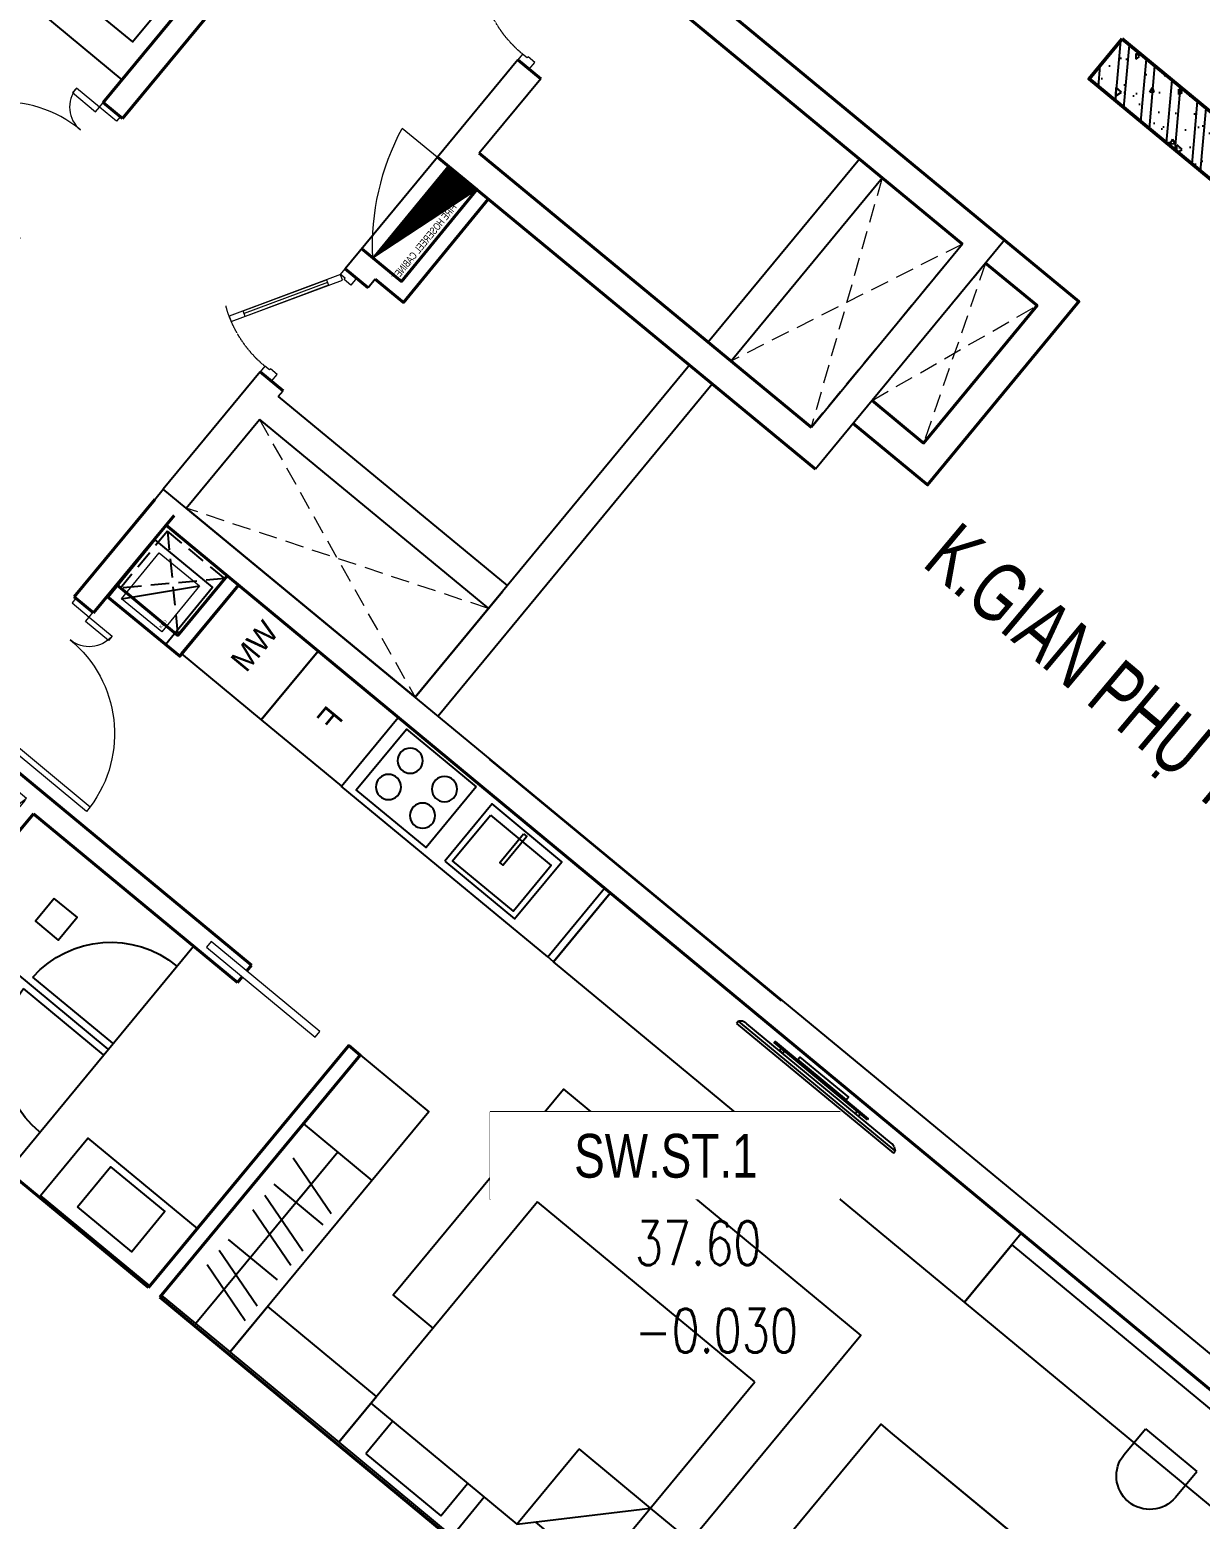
# Model space of a CAD drawing. Header units: millimetres. Extents: x -361679452 to 361242511, y -278557090 to 278849308.
# Drawn here: x -94148 to -86267, y 89985 to 100014 of the extents above; entities that cross this region are included whole.
import ezdxf
from ezdxf.enums import TextEntityAlignment as Align
from ezdxf.xclip import XClip

# ---------------------------------------------------------------- set-up
doc = ezdxf.new("R2010")
doc.units = ezdxf.units.MM
doc.header["$MEASUREMENT"] = 0
doc.header["$XCLIPFRAME"] = 0
doc.set_wipeout_variables(frame=1)
doc.linetypes.add('HIDDEN', pattern=[0.375, 0.25, -0.125])
doc.linetypes.add('Xref_NT1+NT2_MBDV Cot vach_220729$0$HIDDEN', pattern=[0.375, 0.25, -0.125])
for name, color, linetype in [('A-ANNO-ROOM', 50, 'Continuous'), ('A-DRAIN', 251, 'Continuous'), ('A-FLOR-STRS', 1, 'Continuous'), ('A-FURNITURE', 251, 'Continuous'), ('A-UNIT', 1, 'Continuous'), ('KT-Net manh', 139, 'Continuous'), ('KT-Text', 7, 'Continuous'), ('KT-Tuong', 1, 'Continuous'), ('MEP-M-DUCT-15', 6, 'Continuous'), ('MEP-M-DUCT-25', 7, 'Continuous'), ('SPE-MEP-General', 170, 'Continuous'), ('trục hút mùi', 21, 'Continuous')]:
    doc.layers.add(name, color=color, linetype=linetype)
for name, color, linetype, lineweight in [('KT-Chuviet', 255, 'Continuous', 15), ('KT-lomo nuoc', 3, 'HIDDEN', 5), ('KT-Net cat', 1, 'Continuous', 40), ('KT-Net cot', 2, 'Continuous', 50), ('KT-Net cua', 87, 'Continuous', 9), ('KT-Net thay', 7, 'Continuous', 15), ('KT-Net truc', 18, 'Continuous', 15), ('SPE-MEP-Fire', 10, 'Continuous', 0), ('SPE-MEP-HVAC', 140, 'Continuous', 0), ('SPE-MEP-M-WALL OPENING', 81, 'Continuous', 0), ('Xref_NT1+NT2_MBDV Cot vach_220729$0$CUA', 37, 'Continuous', 13)]:
    doc.layers.add(name, color=color, linetype=linetype, lineweight=lineweight)
doc.styles.add('220126_HDN_HBA typical plan$0$210902_YS plan 330pm ver13$0$01 Level 1$0$CENTURY GOTHIC', font='GOTHIC.TTF')
doc.styles.add('220126_HDN_HBA typical plan$0$211210_HDN_HBA_TYPICAL PLAN CORE OPT 1$0$HBA-Text', font='GOTHIC.TTF')
doc.styles.add('Arial', font='arial.ttf', dxfattribs={"width": 0.7})
doc.styles.add('font unicode ccu', font='arial.ttf')
doc.styles.add('ROMANS', font='ROMANS.SHX')
doc.styles.get("Standard").update_dxf_attribs({"font": 'arial.ttf'})

# ---------------------------------------------------------------- blocks, each defined once
blk = doc.blocks.new('*U28')
at = {"color": 0}
for points in [[(-1100, -150), (-1100, 0), (-1060, 0), (-1060, -150)], [(-40, -150), (-40, 0), (0, 0), (0, -150)], [(-1020, -150), (-1060, -150), (-1060, -350.9565185792744), (-1020, -350.9565185792744)], [(-40, -150), (-80, -150), (-80, -970), (-40, -970)]]:
    blk.add_lwpolyline(points, close=True, dxfattribs=at)
for centre, radius, start, end in [((-1060.538708044109, -150.4191404617477), 200.5381016879552, 270.1539145637665, 0.05069369801717966), ((-41.53932015914406, -152.4398411269907), 818.4643164306439, 179.8292010983319, 267.3066065333389)]:
    blk.add_arc(centre, radius, start, end, dxfattribs=at)
blk = doc.blocks.new('Condo-1BR')
at = {"layer": 'A-FURNITURE'}
for points in [[(2149.485901046683, -169.2608531813312), (3298.686467927044, -169.2642823444912), (3298.686467925349, -869.2642823445785), (2149.485901050342, -869.2608531832229)], [(2390.506076283476, -806.382895509043), (2390.506076289195, -276.3828955109057), (3000.506076287202, -276.3828955072386), (3000.506076287202, -806.3828955091594)]]:
    blk.add_lwpolyline(points, close=True, dxfattribs=at)
at = {"layer": 'KT-Net cat'}
for p, q in [((1950.067572653672, -169.3454023289378, -4.846184115948006e-09), (1950.067573193628, 0.6545980483351741)), ((1950.067573193628, 0.6545980483351741, -4.846184127220367e-09), (6398.946328710939, 0.3581832732306793, -4.721199661709238e-09)), ((1950.067572653672, -169.3454023289378, -4.846184115839586e-09), (4098.686470344386, -169.4885580368282, -4.846183948420013e-09))]:
    blk.add_line(p, q, dxfattribs=at)
at = {"layer": 'KT-Net cua', "xscale": -0.9999999999999996}
blk.add_blockref('*U28', (850.301127028084, -19.27194143188535), dxfattribs=at)
blk = doc.blocks.new('BEDH-1')
for p, q in [((475, -1.054711873393899e-13), (-475, 1.054711873393899e-13)), ((-475, 1.054711873393899e-13), (-475.0000000000002, -1050)), ((-381.8394731497392, -27.72451273631296), (-381.8394731497393, -215.2726866770535)), ((-20.94842891092413, -27.72451273631304), (-381.8394731497392, -27.72451273631296)), ((-20.94842891092416, -169.6087834425271), (-20.94842891092413, -27.72451273631304)), ((379.7956140944734, -27.72451273631313), (52.11540216114371, -27.72451273631306)), ((52.11540216114371, -27.72451273631306), (52.11540216114368, -169.6087834425271)), ((379.7956140944734, -169.6087834425271), (379.7956140944734, -27.72451273631313)), ((474.9999999999998, -1050), (475, -1.054711873393899e-13)), ((-162.6479800441303, -169.608783442527), (-475.0000000000001, -498.4003835124894)), ((474.9999999999999, -169.6087834425272), (-162.6479800441303, -169.608783442527)), ((-162.6479800441303, -169.608783442527), (-162.6479800441303, -498.4003835124894)), ((-206.9290897110478, -215.2726866770535), (-381.8394731497393, -215.2726866770535)), ((-475.0000000000001, -498.4003835124894), (-162.6479800441303, -498.4003835124894)), ((-475.0000000000002, -1050), (474.9999999999998, -1050))]:
    blk.add_line(p, q)
blk = doc.blocks.new('weqwq333')
blk.add_wipeout([(789.9991194265974, -3.254973069968852e-07), (789.9999072943253, 22.459753119357448), (747.0709751061902, 22.459753119357444), (747.4999072943253, 24.95975311935699), (747.0709751061902, 27.459753119356876), (995.9999072943253, 27.45975311935689), (995.9999072943253, 37.459753119357), (930.999907294326, 37.459753119357), (930.999907294326, 57.459753119357), (1231.8664491169725, 57.459753118988104), (1249.7089296661925, 59.06439810742923), (1266.9787932754527, 63.82683536194902), (1278.4893502848695, 73.1432942404494), (1289.9999072942878, 82.4597531189515), (1289.9999072941914, 102.45975311891728), (-160.00009270580904, 102.45975311950394), (-160.00009270581904, 82.45975311947211), (-148.48953569637888, 73.14329424100924), (-136.9789786872534, 63.826835362552735), (-119.70911507775418, 59.06439810790778), (-101.86663452839275, 57.4597531194338), (198.99990729432534, 57.45975311935696), (198.99990729432534, 37.45975311935696), (133.99990729432488, 37.459753119356954), (133.99990729432488, 27.459753119356844), (382.9288394824605, 27.459753119358677), (382.9288394824605, 22.459753119357426), (339.9999072943251, 22.459753119357423), (339.9991199803412, 0.015785265669614107)]).dxf.layer = 'A-DRAIN'
at = {"layer": 'A-DRAIN'}
for p, q in [((-160.0000927059446, 102.4597531193867), (-160.0000927057117, 82.45975311938673)), ((1289.999907294055, 102.4597531189211), (-160.0000927059446, 102.4597531193867)), ((-160.0000927059446, 102.4597531193867), (-160.0000927057117, 82.45975311938673)), ((-160.0000927057117, 82.45975311938673), (1289.999907294055, 82.45975311892107)), ((-136.9789786871988, 63.8268353624735), (-160.0000927057117, 82.45975311938673)), ((-101.8666345283855, 57.45975311938673), (1231.866449116962, 57.45975311892107)), ((1266.97879327531, 63.82683536177501), (1289.999907294055, 82.45975311892107)), ((1289.999907294055, 82.45975311892107), (1289.999907294055, 102.4597531189211)), ((1289.999907294055, 82.45975311892107), (1289.999907294055, 102.4597531189211))]:
    blk.add_line(p, q, dxfattribs=at)
for points in [[(133.9999072942883, 37.4597531191539), (995.9999072942883, 37.4597531191539), (995.9999072945211, 27.45975311938673), (133.9999072945211, 27.45975311938673)], [(198.9999072942883, 57.45975311938673), (228.9999072940554, 57.45975311938673), (228.9999072942883, 37.45975311938673), (198.9999072942883, 37.4597531191539)], [(339.9999072942883, 22.4597531191539), (789.9999072942883, 22.4597531191539), (789.9991194263566, -3.254972398281097e-07), (339.9991199802607, 0.01578526548109949)], [(930.9999072942883, 57.4597531191539), (900.9999072945211, 57.4597531191539), (900.9999072942883, 37.45975311938673), (930.9999072945211, 37.4597531191539)]]:
    blk.add_lwpolyline(points, close=True, dxfattribs=at)
for centre, radius, start, end in [((-101.8666345283855, 157.4597531193867), 99.99999999999999, 249.4439547730391, 270), ((389.9999072940554, 24.9597531191539), 7.499999999999999, 160.5287793647328, 199.4712206352672), ((389.9999072940554, 24.9597531191539), 7.499999999999999, 340.5287793647328, 19.47122063526717), ((739.9999072945211, 24.9597531191539), 7.499999999999999, 160.5287793647328, 199.4712206352672), ((739.9999072945211, 24.9597531191539), 7.499999999999999, 340.5287793647328, 19.47122063526717), ((1231.866449116962, 157.4597531189211), 99.99999999999999, 270, 290.5560452225344)]:
    blk.add_arc(centre, radius, start, end, dxfattribs=at)
blk = doc.blocks.new('CH1')
for p, q in [((-199.1923941123823, -400.6439509161501), (-199.1923941123823, -600.6426498184956)), ((200.805524143012, -400.6439509161501), (200.805524143012, -600.6426498184956)), ((-199.1923941123823, -600.6426498184956), (200.805524143012, -600.6426498184956))]:
    blk.add_line(p, q)
blk.add_arc((0.8065650153148454, -399.9986989023673), 200, 0.1848514058012216, 180.1848514058012)
blk = doc.blocks.new('*U260')
at = {"layer": 'KT-lomo nuoc', "ltscale": 500}
for p, q in [((286.531546143035, 346.9624591125144), (1552.838270031252, -1282.353299169707)), ((1839.369816174288, -935.3815430048529), (1.734723475976807e-18, -0.009297052340116354))]:
    blk.add_line(p, q, dxfattribs=at)
blk.add_lwpolyline([(286.531546143035, 346.9624591125144), (1839.369816174288, -935.3815430048529), (1552.838270031252, -1282.353299169707), (1.734723475976807e-18, -0.009297052340116354)], close=True, dxfattribs=at)
blk = doc.blocks.new('Condo-Studio')
at = {"layer": 'A-FURNITURE'}
for p, q in [((3149.853309312318, -2123.582200206642, -0.07462600999380702), (3149.876082952956, -724.3200364990626, -8.360970926702388e-07)), ((3099.974599087093, -2122.90058014536, -0.01758431142098188), (3099.962856286736, -1423.347151255351, -0.01758431142098188)), ((3199.974599070271, -2122.898901529727, -0.01757970001692999), (3199.962856271776, -1423.345472641377, -0.01757970001692998)), ((784.8619641694306, -4006.538761003758, 0.05479320885692822), (784.8597109131726, -2202.364957590034, -0.04131056441501638)), ((4214.708270627619, -2126.067855971283, -0.004455071308115501), (2249.881629637929, -2123.552123872505, -0.04608683123366587)), ((2698.544354278601, -4056.540972458257, 0.05479021183692891), (2698.544354276782, -3455.742602704209, 0.05479021183692884)), ((2919.421419026351, -3549.299491496931, -0.09507556690104281), (3044.895112471676, -3986.193647878332, -0.0950755669010427)), ((3140.096466297305, -3562.278156560089, -0.09507556690104278), (3140.093671329282, -3990.516728757066, -0.09507556690104284)), ((3235.283095233163, -3562.278777809843, -0.09507556690104274), (3360.756788676509, -3999.172934202536, -0.09507556690104288)), ((3360.759640136682, -3562.279596755339, -0.09507556690104282), (3486.233333583986, -3999.173753155512, -0.09507556690104284)), ((3622.055470393992, -3562.28130215226, -0.09507556690104281), (3622.052675426027, -3990.519874351216, -0.09507556690104277)), ((3717.242099333561, -3562.281923407631, -0.09507556690104282), (3842.715792777023, -3999.176079791068, -0.09507556690104284)), ((3842.718644244603, -3562.282742338255, -0.09507556690104278), (3968.192337680556, -3999.176898738369, -0.09507556690104271)), ((2698.544354274817, -3756.141787579341, 0.05479021183692888), (4196.81323330479, -3756.555850990262, 0.05479021183692889)), ((2698.544354276753, -3756.547253599565, 0.0547902118369611), (3100.749274510969, -3756.548697343213, 0.05479021183692889))]:
    blk.add_line(p, q, dxfattribs=at)
for points, elevation in [([(184.9015946231732, -802.3648387362191), (784.6043185832161, -802.3640897029254), (784.6043185833908, -1502.364089703013), (184.9015946213833, -1502.364838736277)], 2.467791300475583e-08), ([(2599.882937895315, -1196.194278490148), (2799.882937895431, -1196.194278484676), (2799.882937893583, -1396.194278484501), (2599.882937893642, -1396.194278482726)], 0.008810874734167405), ([(184.8963669318102, -1502.364838698879), (784.6043185833908, -1502.364089703013), (784.6043185832889, -2202.364089710289), (184.8963669281286, -2202.364838693466)], 2.467791307414477e-08), ([(4196.815191308116, -3456.556013988389), (2098.520004658457, -3456.54167077638), (2098.516088646392, -4056.541344776168), (4196.811275303487, -4056.555687984568)], 0.05479021183692889), ([(784.8619641618636, -4056.538760998228), (784.8619641694306, -4006.538761003758), (184.8814281645675, -4006.548091086268), (184.8814281627049, -4056.548091082484)], 0.05479320885692825), ([(784.8680508895261, -4056.543325797596), (184.8814302120802, -4056.543325790029), (184.7450057984308, -7650.003156028164), (784.7316264761096, -7650.003156033694)], 2.396716748913245e-08), ([(4198.616934517347, -5006.573315316986), (3798.616934511773, -5006.571256347059), (3798.618995161617, -4056.553432788845), (4198.618995159769, -4056.555491767998)], 0.05479021183692889), ([(784.7316264761096, -7650.003156033694), (284.63384943184, -7650.003902010998), (284.6338494320146, -9800.000634000258), (784.7316264742033, -9799.999888018821)], 2.39671674891324e-08)]:
    blk.add_lwpolyline(points, close=True, dxfattribs=dict(at, elevation=elevation))
at = {"layer": 'A-FURNITURE', "ltscale": 5, "elevation": 2.396716748913253e-08}
for points in [[(209.3309822999938, -2905.76367364591), (739.330982301871, -2905.763673644164), (739.3309822982621, -2295.763673656969), (209.3309822963267, -2295.763673649693)], [(730.1897183234171, -3061.54284095153), (730.1897183216272, -3671.542840951734), (230.189718321569, -3671.542840957176), (230.1897183234316, -3061.542840955342)], [(295.1897183196336, -3100.542840951588), (295.1897183196918, -3632.542840949667), (695.1897183251633, -3632.542840955372), (695.1897183234316, -3100.54284095706)], [(250.1897183253961, -3351.542840951646), (250.1897183214962, -3381.542840953276), (500.1897183252215, -3381.542840949784), (500.189718321438, -3351.542840947921)]]:
    blk.add_lwpolyline(points, close=True, dxfattribs=at)
at = {"layer": 'A-FURNITURE'}
for points in [[(4199.556455707257, -2401.119672759902), (3700.553806239862, -2400.306200755236), (3699.330607945353, -3355.643459654908), (4198.333257407204, -3356.456931661465)], [(4100.26388486308, -2640.949573866674), (3750.264206422616, -2640.475048521039), (3749.620207756953, -3115.47461187985), (4099.619886197258, -3115.94913720843)]]:
    blk.add_lwpolyline(points, close=True, dxfattribs=at)
at = {"layer": 'A-FURNITURE', "elevation": 0.05479021183692889}
blk.add_lwpolyline([(3201.802626106793, -5006.566883336811), (3201.802624979936, -4656.566883335006), (1401.802624978088, -4656.56689007036), (1401.802633311606, -7256.566889971611), (3201.802633315331, -7256.566883238178), (3201.802632193902, -6906.566883336724)], dxfattribs=at)
at = {"layer": 'A-FURNITURE'}
for points in [[(3480.068572385258, -7992.924844723195), (3479.916138362088, -7741.04364051501), (1777.874456634752, -7741.449051234929), (1777.874461762628, -7840.514148186892), (1778.026227168745, -9599.700357226771)], [(3480.068572385185, -9502.287234926538), (3479.916138358304, -9754.168439136876), (1777.87445663465, -9753.763028418616), (1777.874461764433, -9654.697931466711), (1778.026227165035, -7895.511722428666)]]:
    blk.add_lwpolyline(points, dxfattribs=at)
at = {"layer": 'A-FURNITURE', "ltscale": 5}
for centre in [(357.4951229197388, -2450.763673645706, 0.03148811856549062), (587.4951229160281, -2450.76367364754, 0.03148811856549062), (357.4951229196224, -2750.763673645677, 0.03148811856549064), (589.3309823001248, -2750.763673647714, 0.0314881185654906)]:
    blk.add_circle(centre, 84.99999999999989, dxfattribs=at)
at = {"layer": 'A-FURNITURE'}
for centre, start, end in [((3124.974599891756, -2122.900160456193, -0.01758431142098186), 92.04767493952615, 180.0009617776801), ((3174.974599072367, -2122.899321178091, -0.01757970001692997), 0.0009617776800743215, 87.95424866658261)]:
    blk.add_arc(centre, 699.9999999999992, start, end, dxfattribs=at)
at = {"layer": 'KT-Net cat'}
for p, q in [((99.9613777083789, -3.94236908480525, 2.310388426476949e-07), (950.9219559742698, -3.948709985270398, -3.468833107420245e-08)), ((950.9219559742698, -3.948709985270398, -3.468833107418895e-08), (950.9206892256691, -173.9487099804974, -2.009237896979167e-08)), ((99.96011095985091, -173.9423690800322, 2.308403047293269e-07), (950.9206892257419, -173.9487099805265, -3.488686899257048e-08)), ((2100.90129676213, -173.9833418030175, 1.010203594046025e-08), (2099.802070688856, -2506.607214694319, 1.010203612240062e-08)), ((2249.74549242117, -2506.608331996977, 1.01020361106964e-08), (2250.585535483514, -723.98640696035, 1.010203597164742e-08)), ((2250.585535483514, -723.98640696035, 1.01020359716508e-08), (4214.722250214755, -724.0266260341159, 2.308463447160436e-07)), ((4214.722250214595, -724.0266260341159, -4.846220173972567e-09), (4214.702640082111, -3355.742903993756, -4.846220004796079e-09)), ((2099.802070688856, -2506.607214694319, -0.04132212397764142), (2149.884963638287, -2506.607587888488, -0.04132212397764146)), ((2199.884963641997, -2506.607960456633, -0.04132212397764141), (2249.74549242117, -2506.608331996977, -0.04132212397764141)), ((4214.70189493594, -3455.742903994222, -4.846219998367549e-09), (4214.652355512028, -10104.02574768651, -4.84621957099104e-09))]:
    blk.add_line(p, q, dxfattribs=at)
blk.add_lwpolyline([(4214.702640082111, -3355.742903993756), (2098.51841922447, -3355.742976370384), (2098.518046651449, -3455.742976361216), (4214.70189493594, -3455.742903994222)], dxfattribs=at)
at = {"layer": 'KT-Net cua', "elevation": -0.05136502226448283}
blk.add_lwpolyline([(2149.884963638374, -2195.08888201206), (2199.884963638403, -2195.088882013864), (2199.884963642143, -3145.08888201759), (2149.884963644049, -3145.088882011914)], close=True, dxfattribs=at)
at = {"layer": 'A-FURNITURE'}
for name, p, xscale, yscale, zscale, rotation in [('BEDH-1', (4198.609840361364, -5956.573641838768, 0.05479021183692884), -2, 2, 2, 269.9996115246306), ('CH1', (1341.052054219711, -9357.3517947059, 2.396716748913258e-08), 1.125005854937066, 1.125005854937066, 1.125005854937066, 270.0000001839287)]:
    blk.add_blockref(name, p, dxfattribs=dict(at, xscale=xscale, yscale=yscale, zscale=zscale, rotation=rotation))
at = {"layer": 'KT-lomo nuoc', "linetype": 'HIDDEN', "extrusion": (4.341341453518059e-13, -3.299269634177142e-18, -1), "xscale": -0.9999999999999997, "zscale": -0.9999999999999997, "rotation": 140.4492536752919}
blk.add_blockref('*U260', (-4214.730693638506, -174.0266260917124, -2.201188269903271e-07), dxfattribs=at)
at = {"layer": 'KT-Net cua'}
blk.add_blockref('*U28', (2050.920726755349, -18.91214699781267, -5.148662824768614e-09), dxfattribs=at)
at = {"layer": 'A-FURNITURE', "char_height": 149.9999999999998, "width": 310.863493460463, "attachment_point": 4, "style": '220126_HDN_HBA typical plan$0$210902_YS plan 330pm ver13$0$01 Level 1$0$CENTURY GOTHIC'}
for s, insert in [('WM', (252.9973308479596, -1150.359229739435, 0.03149109875143219)), ('F', (419.9282759651171, -1852.510103158478, 0.07280168713361604))]:
    blk.add_mtext(s, dxfattribs=dict(at, insert=insert))
at = {"layer": 'A-FURNITURE', "xscale": -0.9449999999999995, "yscale": 0.9449999999999995, "zscale": 0.9449999999999997, "rotation": 269.9977408054193}
blk.add_blockref('weqwq333', (220.9702799440195, -6490.484137210238, 0.05479023580409638), dxfattribs=at)
at = {"layer": 'KT-Net cat'}
blk.add_line((184.9103592452805, -173.9430020836298, 2.492790089292567e-08), (184.8363658395604, -10103.99572001945, 2.360592906961254e-08), dxfattribs=at)
blk = doc.blocks.new('*U100')
at = {"color": 0}
blk.add_lwpolyline([(-2.91038304567337e-11, 0), (399.9999999999709, -9.701276818911232e-12), (399.9999999999709, 349.9999999999903), (-2.91038304567337e-11, 350)], close=True, dxfattribs=at)
at = {"layer": 'MEP-M-DUCT-15'}
for points in [[(50, 50), (50, 299.9999999999709), (149.9999999999709, 200), (50, 50)], [(349.9999999999709, 299.9999999999612), (50, 299.9999999999709), (149.9999999999709, 200), (349.9999999999709, 299.9999999999612)]]:
    blk.add_solid(points, dxfattribs=at)
at = {"layer": 'MEP-M-DUCT-25'}
blk.add_line((-2.91038304567337e-11, -2.91038304567337e-11), (399.9999999999709, 349.9999999999612), dxfattribs=at)
blk = doc.blocks.new('A$C3AE13516')
at = {"layer": 'SPE-MEP-General'}
blk.add_lwpolyline([(1.164153218269348e-10, -499.9999999996919), (500.0000000001164, -499.9999999999097), (499.9999999998836, -2.551132638473064e-10), (0, 6.45741238258779e-11)], close=True, dxfattribs=at)
at = {"layer": 'SPE-MEP-M-WALL OPENING', "color": 1, "extrusion": (-1.429368098491632e-21, 0, -1), "zscale": -1, "rotation": 180.0104958576382}
blk.add_blockref('*U100', (-49.99989876055042, -76.76334756255255), dxfattribs=at)
at = {"layer": 'SPE-MEP-M-WALL OPENING', "color": 1, "insert": (64.64127082942287, -410.7896422147874, 1.163083540589582e-07), "char_height": 21.77335910446063, "attachment_point": 7, "rotation": 359.9790082847188}
blk.add_mtext_dynamic_manual_height_columns('KED', width=18.10155403055251, gutter_width=108866.7955223031, heights=[0], dxfattribs=at)
blk = doc.blocks.new('shaft-1')
at = {"layer": 'SPE-MEP-HVAC', "color": 1, "extrusion": (4.651570258340103e-07, -2.266808079980912e-15, 0.9999999999998919), "rotation": 0.2150540521202149}
blk.add_blockref('A$C3AE13516', (-105700.0058568934, 13330.35848195804, -0.03895714159747284), dxfattribs=at)
blk = doc.blocks.new('A$C21AF0CCA')
at = {"layer": 'A-ANNO-ROOM', "insert": (1197.56892258345, 814.6835720778872), "char_height": 600, "attachment_point": 2, "rotation": 0.10542954816276216, "style": '220126_HDN_HBA typical plan$0$211210_HDN_HBA_TYPICAL PLAN CORE OPT 1$0$HBA-Text'}
blk.add_mtext_dynamic_manual_height_columns('1-BR+', width=722857412.8743668, gutter_width=9765.624999999996, heights=[0], dxfattribs=at)
blk = doc.blocks.new('TAG CAO DO SAN')
at = {"layer": 'KT-Net thay', "flags": 128}
blk.add_lwpolyline([(1526701.778855525, -266095.2298759429), (1526701.778855525, -266566.6584041911), (1527644.63591202, -266566.6584041911), (1527644.63591202, -266095.2298759429)], close=True, dxfattribs=at)
blk.add_wipeout([(1526701.778855525, -266095.2298759429), (1527644.6359120198, -266095.2298759429), (1527644.6359120198, -266566.65840419114), (1526701.778855525, -266566.65840419114)]).dxf.layer = 'KT-Net thay'
for points in [[(1526701.778855525, -266330.9441400666), (1527644.63591202, -266330.9441400666)], [(1526701.778855525, -266566.6584041911), (1527644.63591202, -266566.6584041911)]]:
    blk.add_lwpolyline(points, dxfattribs=at)
at = {"layer": 'KT-Chuviet', "color": 31, "style": 'ROMANS', "width": 0.75}
blk.add_text('DTTT:', height=117.8571320618522, dxfattribs=at).set_placement((1526748.92170835, -266507.8139601254))
at = {"layer": 'KT-Chuviet', "color": 31, "style": 'font unicode ccu', "width": 0.75}
blk.add_attdef('TÊNPHÒNG', text='', height=117.85713, dxfattribs=at).set_placement((1527175.308820772, -266213.4467624734), align=Align.MIDDLE_CENTER)
at = {"layer": 'KT-Chuviet', "color": 31, "ltscale": 15, "style": 'ROMANS', "width": 0.75, "flags": 8}
blk.add_attdef('CAO-DO', (1527091.943339912, -266507.7298381611), '', height=117.8571320618522, dxfattribs=at)
blk = doc.blocks.new('*U226')
at = {"linetype": 'HIDDEN', "ltscale": 500}
for p, q in [((709.2444348701729, 312.4057163460511), (806.2083002478736, -1830.308219019801)), ((1515.452735118046, -1517.902502673749), (0, 0))]:
    blk.add_line(p, q, dxfattribs=at)
blk.add_lwpolyline([(709.2444348701729, 312.4057163460511), (1515.452735118046, -1517.902502673749), (806.2083002478736, -1830.308219019801), (0, 0)], close=True, dxfattribs=at)
blk = doc.blocks.new('*U248')
at = {"layer": 'KT-lomo nuoc', "ltscale": 500}
for p, q in [((286.5388147618744, 346.9712609546759), (925.2814880187102, -764.1128030840048)), ((1211.820302780585, -417.1322450769893), (1.734723475976807e-18, -0.009297052340116354))]:
    blk.add_line(p, q, dxfattribs=at)
blk.add_lwpolyline([(286.5388147618744, 346.9712609546759), (1211.820302780585, -417.1322450769893), (925.2814880187102, -764.1128030840048), (1.734723475976807e-18, -0.009297052340116354)], close=True, dxfattribs=at)
blk = doc.blocks.new('FIRE HOSEREEL CABINET')
at = {"layer": 'SPE-MEP-Fire', "extrusion": (7.458990896553683e-05, -1.842752180805232e-09, 0.9999999972181729)}
h = blk.add_hatch(dxfattribs=at)
h.set_pattern_fill('ANSI31', color=256, scale=1.000000000000001, angle=0.0107907408147379)
h.set_pattern_definition([(45.01079074081474, (99.99999972184014, 0), (-0.0884049926078391, 0.08837169955369159), [])])
edge = h.paths.add_edge_path()
edge.add_line((399.4804406268611, 250.0673096945976), (-399.9999914107653, -0.09416697733104229))
edge.add_line((-399.9999914107653, -0.09416697733104232), (-400.0470748994798, 249.9058285888751))
edge.add_line((-400.0470748994798, 249.9058285888751), (399.9529079290504, 250.0941253232305))
blk.add_line((-400.0470737865544, 249.9058285881765, 0.02983993541319133), (-400.1224073682242, 649.9058214942925, 0.02984629163906698), dxfattribs=at)
blk.add_lwpolyline([(399.9529079220363, 250.0941625440028), (-400.0470748994798, 249.9058285888751), (-399.9999914107653, -0.09416697733104232), (399.9999914107508, 0.09416697756387296)], close=True, dxfattribs=at)
blk.add_lwpolyline([(399.4804406268611, 250.0673096945976), (-399.9999914107653, -0.09416697733104232), (-400.0470748994798, 249.9058285888751), (399.9529079290504, 250.0941253232305)], dxfattribs=at)
blk.add_arc((-726.0810139100237, -1002.519807214739, 0.05966367376274019), 1684.268230085904, 48.04312347835009, 78.84106152187297, dxfattribs=at)
at = {"color": 1, "extrusion": (7.458990896553683e-05, -1.842752180805232e-09, 0.9999999972181729), "width": 0.7}
blk.add_text('FIRE HOSEREEL CABINET', height=50, rotation=0.01079073845707539, dxfattribs=at).set_placement((-224.3482408211118, 25.00470790751134, -0.02605750230347051))
blk = doc.blocks.new('*U257')
blk.add_line((-146.6025403784438, -32.67949192431111), (-666.2177815606192, -332.6794912958724))
for points in [[(-899.9999987431222, 99.99999998255907), (-839.9999987431222, 99.99999998255903), (-839.9999987431222, 40.00000000000011), (-849.9999987431222, 40.00000000000011), (-849.9999987431222, 1.142552717530443e-13), (-899.9999987431222, 1.000444170378423e-13)], [(-50, 1.4210854715202e-14), (-742.8203219390634, -399.9999993715609), (-762.8203219390634, -365.3589832201835), (-69.99999999999999, 34.64101615137771)], [(2.66100453930543e-14, 99.99999998255892), (-59.99999999999997, 99.9999999825589), (-59.99999999999999, 40.00000000000001), (-49.99999999999999, 40.00000000000001), (-50, 1.4210854715202e-14), (0, 0)], [(-136.6025403784438, -49.99999999999996), (-156.6025403784438, -15.35898384862251), (-676.2177815606192, -315.3589832201836), (-656.2177815606192, -349.999999371561)]]:
    blk.add_lwpolyline(points, close=True)
at = {"linetype": 'Xref_NT1+NT2_MBDV Cot vach_220729$0$HIDDEN'}
blk.add_arc((-50, 1.4210854715202e-14), 799.9999987431222, 180, 215.049531073524, dxfattribs=at)
blk = doc.blocks.new('*U256')
blk.add_line((-146.6025403784438, -32.67949192431111), (-666.217782649108, -332.6794919243117))
for points in [[(-900.0000000000008, 99.99999998255907), (-840.0000000000008, 99.99999998255903), (-840.0000000000008, 40.00000000000011), (-850.0000000000008, 40.00000000000011), (-850.0000000000008, 1.142552719102239e-13), (-900.0000000000008, 1.000444171950219e-13)], [(-50, 1.4210854715202e-14), (-742.8203230275523, -400.0000000000002), (-762.8203230275523, -365.3589838486228), (-69.99999999999999, 34.64101615137771)], [(2.66100453930543e-14, 99.99999998255892), (-59.99999999999997, 99.9999999825589), (-59.99999999999999, 40.00000000000001), (-49.99999999999999, 40.00000000000001), (-50, 1.4210854715202e-14), (0, 0)], [(-136.6025403784438, -49.99999999999996), (-156.6025403784438, -15.35898384862251), (-676.217782649108, -315.3589838486229), (-656.217782649108, -350.0000000000003)]]:
    blk.add_lwpolyline(points, close=True)
at = {"linetype": 'Xref_NT1+NT2_MBDV Cot vach_220729$0$HIDDEN'}
blk.add_arc((-50, 1.4210854715202e-14), 800.0000000000007, 180, 215.049531073524, dxfattribs=at)
blk = doc.blocks.new('*U225')
at = {"linetype": 'HIDDEN', "ltscale": 500}
for p, q in [((1464.24657521584, 644.9666401982989), (282.1729050867557, -640.6078766569304)), ((1746.419480302596, 4.358763541368489), (0, 0))]:
    blk.add_line(p, q, dxfattribs=at)
blk.add_lwpolyline([(1464.24657521584, 644.9666401982989), (1746.419480302596, 4.358763541368489), (282.1729050867557, -640.6078766569304), (0, 0)], close=True, dxfattribs=at)
blk = doc.blocks.new('trucktnuoctang36')
at = {"layer": 'KT-Net cat'}
for p, q in [((-1044.411805737895, 321.6317423066066, -1.355105312527988e-05), (1500.073987448442, -1779.699275946681, -1.355148512437176e-05)), ((-1017.553972692476, 40.06711357893073, -1.355107770652144e-05), (1218.509300107646, -1806.557114583062, -1.355136760347337e-05)), ((-1776.694011837171, -565.0828513651213, -1.355104871679589e-05), (-1622.482751644056, -692.436246410798, -1.355107770649282e-05)), ((-2036.381389874077, -1193.622755877412, -1.355159053796889e-05), (199.6818829260446, -3040.246984039375, -1.355126328785473e-05)), ((-2317.946077214889, -1220.480594513792, -1.355161218848794e-05), (226.5397159714339, -3321.81161276708, -1.355125495323267e-05)), ((-2163.717878020863, -1347.84797841651, -1.355159053548823e-05), (-2059.031330407321, -1434.30202358478, -1.355157583793083e-05)), ((-2938.966478171234, -1972.469550799928, -1.35964473471778e-05), (-2784.755431256082, -2099.822822588467, -1.356201725067133e-05)), ((-3512.055800661226, -2666.421010521706, -1.359644710232678e-05), (-3357.844526440807, -2793.774470027449, -1.35620169076445e-05))]:
    blk.add_line(p, q, dxfattribs=at)
for points, elevation in [([(-2827.997296275193, -1838.099346455419), (-2560.6512277242, -2057.579135089327), (-2053.004477467141, -1439.279222930811), (-2318.571434779922, -1221.239077403414)], -0.0003613460999157686), ([(-2737.092629274222, -2042.110270693753), (-2546.816594882068, -2198.318828526069), (-1975.898531818151, -1502.956181048503)], -0.0003613460999157686), ([(1500.076288728349, -1779.698148164229), (2001.256875507126, -2193.596347406172), (982.410985689392, -3427.277269128084), (481.2427741876745, -3013.393742044544)], -1.355106274826545e-05), ([(1372.722047130243, -1933.908709238924), (1719.690965333226, -2220.451752256922), (955.5551010972122, -3145.714195510343), (608.596201335371, -2859.182508362501)], -1.355106274826545e-05)]:
    blk.add_lwpolyline(points, dxfattribs=dict(at, elevation=elevation))
at = {"layer": 'KT-Tuong', "ltscale": 0.5}
for p, q in [((-1776.693985326099, -565.0828192631016, -1.355119446744702e-05), (-2317.946077214889, -1220.480594513792, -1.355110000523033e-05)), ((-1622.482751644056, -692.436246410798, -1.355119446744702e-05), (-2036.381389874077, -1193.622755877412, -1.355091449347246e-05)), ((-2317.94607721486, -1220.480594513821, -1.355129893775269e-05), (-2938.966665488028, -1972.469396106695, -1.355141880465382e-05)), ((524.5586292386288, -1233.466836877604, -1.355136760349592e-05), (-494.2687879429868, -2467.156706333917, -1.355146762659944e-05)), ((678.7698629207007, -1360.820264025329, -1.355136760349592e-05), (-340.0575542609149, -2594.510133481643, -1.355146762659944e-05)), ((1500.073987448442, -1779.699275946681, -1.355105312519488e-05), (226.5397159714339, -3321.81161276708, -1.355129893766856e-05)), ((1218.509300107646, -1806.557114583062, -1.355107770644771e-05), (199.6818829260446, -3040.246984039375, -1.355127435642613e-05)), ((-2737.093588534743, -2042.109483181528, -1.355140960515588e-05), (-2784.755431256082, -2099.822822588467, -1.355141880465295e-05)), ((-621.6222150906979, -2621.367940015945, -1.355148012948705e-05), (-2468.119414374902, -4857.276446520496, -1.35516614088449e-05)), ((-467.4109548975539, -2748.721335061622, -1.355148012948445e-05), (-2313.908180871586, -4984.629873884522, -1.35516614088449e-05))]:
    blk.add_line(p, q, dxfattribs=at)
at = {"layer": 'KT-Tuong'}
for p, q in [((-3512.055800661241, -2666.421010521706, -1.359644710232678e-05), (-4164.391144251436, -3456.328602702968, -1.359644710232678e-05)), ((-3389.682864249582, -2832.327294120914, -1.355649294919326e-05), (-3357.844526440807, -2793.774470027449, -1.355649292135181e-05)), ((-3389.682864249568, -2832.327294120914, -1.356201695087034e-05), (-1847.571867388004, -4105.860447807936, -1.321771586798668e-05)), ((-4010.530451519866, -3584.107363942487, -1.355649349209318e-05), (-3517.036215484535, -2986.538590494602, -1.35564930605573e-05)), ((-3517.036215484521, -2986.538590494602, -1.355649297693842e-05), (-1974.923929599216, -4260.072808705823, -1.355387624270114e-05)), ((3621.789818765188, -9887.164011640358, -1.355151062973695e-05), (-4164.743390406889, -3456.752497873676, -1.355151062973695e-05)), ((-4010.530451519866, -3584.107363942487, -1.355166036432452e-05), (-2468.418109199483, -4857.641628759913, -1.355158711056816e-05)), ((-2468.418109199498, -4857.641628759913, -1.355649349209405e-05), (-1879.408859737916, -4144.414383031777, -1.35564929770347e-05))]:
    blk.add_line(p, q, dxfattribs=at)
at = {"extrusion": (-1.050794515387145e-08, -1.276468137467085e-08, 1), "xscale": -1, "rotation": 50.62624627368057}
blk.add_blockref('FIRE HOSEREEL CABINET', (-2306.827852596173, -1748.429179009969, -0.0298095695478671), dxfattribs=at)
at = {"layer": 'KT-lomo nuoc', "linetype": 'HIDDEN', "xscale": -0.9999999999999997, "rotation": 10.8976534755902}
blk.add_blockref('*U248', (1719.690965333226, -2220.451752256922, -1.35597684728702e-05), dxfattribs=at)
at = {"layer": 'SPE-MEP-HVAC', "linetype": 'HIDDEN', "ltscale": 1000, "xscale": -1, "rotation": 254.2212213649985}
for name, p in [('*U225', (197.8528356155439, -3039.209452786716, -1.355146735347416e-05)), ('*U226', (-2468.349888953773, -4857.559021333873, -1.355649349171067e-05))]:
    blk.add_blockref(name, p, dxfattribs=at)
at = {"layer": 'Xref_NT1+NT2_MBDV Cot vach_220729$0$CUA', "rotation": 230.4488274522181}
for name, p, xscale in [('*U257', (-1203.60358164701, 128.8676935762924, -1.355104871682451e-05), -0.9999999999999897), ('*U256', (-2938.966478171234, -1972.469550799928, -1.35964473471778e-05), -0.9999999999999933)]:
    blk.add_blockref(name, p, dxfattribs=dict(at, xscale=xscale))
blk = doc.blocks.new('*U241')
at = {"linetype": 'HIDDEN', "ltscale": 500}
for p, q in [((453.9702085506534, 199.963343001759), (201.5541099975932, -457.5816746024486)), ((655.5243185482473, -257.6183316006897), (0, 0))]:
    blk.add_line(p, q, dxfattribs=at)
blk.add_lwpolyline([(453.9702085506534, 199.963343001759), (655.5243185482473, -257.6183316006897), (201.5541099975932, -457.5816746024486), (0, 0)], close=True, dxfattribs=at)
blk = doc.blocks.new('A$Cc3a6237a')
at = {"layer": 'KT-Net cat', "elevation": 3.517858728966625e-08}
for points in [[(-35089.32155824959, -14696.20655077088), (-35420.90591773074, -15097.71960469283), (-35831.86268267274, -14758.33627867966)], [(-35012.21592287273, -14759.88324189981), (-35407.4769734828, -15238.50193119861), (-35895.53937380167, -14835.44191405652)]]:
    blk.add_lwpolyline(points, dxfattribs=at)
at = {"layer": 'trục hút mùi', "linetype": 'HIDDEN', "ltscale": 1000, "xscale": -1, "rotation": 254.2212213649985}
blk.add_blockref('*U241', (-35420.90591773074, -15097.71960469283, 3.517858728966625e-08), dxfattribs=at)

msp = doc.modelspace()

# ---------------------------------------------------------------- linework, layer by layer
at = {"layer": 'KT-Net cot', "elevation": -7.672373475359543e-09}
msp.add_lwpolyline([(-86792.13060712007, 99952.74511913699), (-85789.75765241936, 99124.94790300267), (-86012.62614876188, 98855.07824309728), (-87014.99910346365, 99682.87545923144)], close=True, dxfattribs=at)

# ---------------------------------------------------------------- block references
at = {"layer": 'A-UNIT', "xscale": -1, "rotation": 230.4450092999436}
msp.add_blockref('Condo-1BR', (-94765.12885765472, 97912.88522550021, 4.890124384663826e-09), dxfattribs=at)

# ---------------------------------------------------------------- next in the draw order: block references
at = {"layer": 'A-UNIT', "xscale": -1, "rotation": 50.37070520241264}
msp.add_blockref('Condo-Studio', (-93245.57324941215, 96930.76317240333, -2.483789336643014e-08), dxfattribs=at)

# ---------------------------------------------------------------- next in the draw order: hatches: boundary and pattern name
at = {"layer": 'KT-Net manh'}
h = msp.add_hatch(dxfattribs=at)
h.set_pattern_fill('BTCT', color=256, scale=49, angle=40)
h.set_pattern_definition([(90, (0, 0), (288.99684128, 202.35776666), [36.75, -404.25]), (35.00000000000004, (0, 0), (-288.9968411504609, 238.642233391343), [29.4, -323.4]), (140.4514, (24.08306795657474, 16.86314834832478), (0.0003439258448736382, 440.9999964305852), [31.2326931, -343.55963488]), (86.1842, (-62.99318574928085, 75.07235542565985), (452.7343467097201, 274.0150567095978), [55.125, -606.375]), (136.6356, (-25.26530934433518, 97.90691968627075), (44.02271425367803, 660.0335222713993), [46.84904112, -515.3393699999999]), (31.18419999999998, (-62.99318574928085, 75.07235542565985), (44.02219888995847, 660.0335567899959), [44.1, -485.1]), (61, (-9.708711599130709, 87.8008594438853), (350.8673246928555, 36.87764174020361), [36.75, -404.25]), (6.000000000000059, (-9.708711599130709, 87.8008594438853), (-137.066282026032, 348.8296490903736), [29.4, -323.3999999999999]), (111.4514, (19.53023412280265, 90.87397760498185), (213.8013416024697, 385.7071209880348), [31.2326931, -343.5596348799999]), (77.5, (0, 0), (-100.2858769444275, 128.7855686926417), [0, -319.48, 0, -328.3, 0, -324.625]), (47.5, (0, 0), (-25.48000205888223, 230.9050222777308), [0, -187.18, 0, -312.13, 0, -123.725]), (7.499999999999998, (-83.70567629961073, -70.23740211044814), (207.4805544362085, 159.6696426575932), [0, -122.5, 0, -382.2, 0, -507.15]), (357.5000000000001, (-121.2418540124407, -101.7339949850886), (187.3761381885625, 221.2593575266382), [0, -159.25, 0, -253.82, 0, -360.15]), (85, (0, 0), (-183.0507757743582, 16.0148677298822), []), (85, (66.35521439006733, 55.67863592139484), (-183.0507757743582, 16.0148677298822), [])])
h.paths.add_polyline_path([(-86792.13060712007, 99952.74511913699), (-85789.75765241936, 99124.94790300267), (-86012.62614876188, 98855.07824309728), (-87014.99910346365, 99682.87545923144)])
h.paths.add_polyline_path([(-84903.0430216291, 98392.66567269148), (-83900.67006692839, 97564.86845655716), (-84123.53856327091, 97294.99879665177), (-85125.91151797268, 98122.79601278593)])

# ---------------------------------------------------------------- next in the draw order: linework, layer by layer
at = {"layer": 'KT-Tuong'}
for p, q in [((-93306.294039352, 96851.25968206211, 2.062009344903779e-07), (-93249.0507200559, 96920.57515366888)), ((-85462.56935379052, 90490.20645372127), (-93249.1025629626, 96920.61796748795))]:
    msp.add_line(p, q, dxfattribs=at)
at = {"layer": 'KT-Tuong', "ltscale": 0.5, "extrusion": (-1.026244517695742e-08, -1.239111826408206e-08, 1)}
msp.add_line((-89086.53947728293, 93474.926624502), (-91051.66600861333, 95102.30730998976), dxfattribs=at)

# ---------------------------------------------------------------- next in the draw order: block references
at = {"layer": 'A-ANNO-ROOM'}
for p in [(-193366.6029767873, 192837.9996409905, 5.460855537377236e-05), (-194725.1126339572, 187914.7636662904, 5.460855537377236e-05), (-204628.500881133, 156603.4286092457, 5.461079910308954e-05)]:
    msp.add_blockref('A$C21AF0CCA', p, dxfattribs=at)
at = {"layer": 'A-FLOR-STRS', "extrusion": (-5.788255105649882e-07, 4.780158418305737e-07, 0.9999999999997182), "rotation": 50.4488267371896}
msp.add_blockref('shaft-1', (-16035.66052244894, 169204.2247508426, 0.09016416596893963), dxfattribs=at)

# ---------------------------------------------------------------- next in the draw order: texts
at = {"layer": 'KT-Text', "extrusion": (-2.6073910528867e-08, 7.739907763181748e-08, 0.9999999999999968), "style": 'Arial', "width": 0.7}
msp.add_text('K.GIAN PHỤ TRỢ', height=400, rotation=319.9999999989341, dxfattribs=at).set_placement((-86912.03846149227, 95372.8712788749, 0.009647909911610101), align=Align.CENTER)

# ---------------------------------------------------------------- next in the draw order: block references
at = {"layer": 'KT-Net truc'}
ref = msp.add_blockref('TAG CAO DO SAN', (-3907802.877192272, 757965.500465863, -8.873892993542157e-05), dxfattribs=dict(at, xscale=2.5, yscale=2.5, zscale=2.5))
XClip(ref).set_block_clipping_path([(1526674.1636322693, -266330.9441400666), (1527644.6359120198, -266095.2298759429)])
ref.add_attrib('CAO-DO', '37.60', (-90073.01884249151, 91696.17587046034, -8.873892993542157e-05), dxfattribs={"layer": 'KT-Chuviet', "color": 31, "ltscale": 15, "height": 294.6428301546305, "style": 'ROMANS', "width": 0.7500000000000001})
ref.add_attrib('CAO-DO', '-0.030', (-90073.01884249151, 91106.89021015109, -8.873892993542157e-05), dxfattribs={"layer": 'KT-Chuviet', "color": 31, "ltscale": 15, "height": 294.6428301546305, "style": 'ROMANS', "width": 0.7500000000000001})
ref.add_attrib('TÊNPHÒNG', 'SW.ST.1', dxfattribs={"layer": 'KT-Chuviet', "color": 31, "height": 294.642825, "style": 'font unicode ccu', "width": 0.7500000000000001}).set_placement((-89864.60514034035, 92431.8835596795, -8.873892993542157e-05), align=Align.MIDDLE_CENTER)

# ---------------------------------------------------------------- next in the draw order: block references
at = {"layer": 'KT-Net cat'}
msp.add_blockref('A$Cc3a6237a', (-57730.27041340509, 111034.1205544606), dxfattribs=at)
at = {"layer": 'KT-Tuong'}
msp.add_blockref('trucktnuoctang36', (-89084.72998670208, 100377.0649773411, -0.004318435580710486), dxfattribs=at)

doc.saveas('drawing.dxf')
